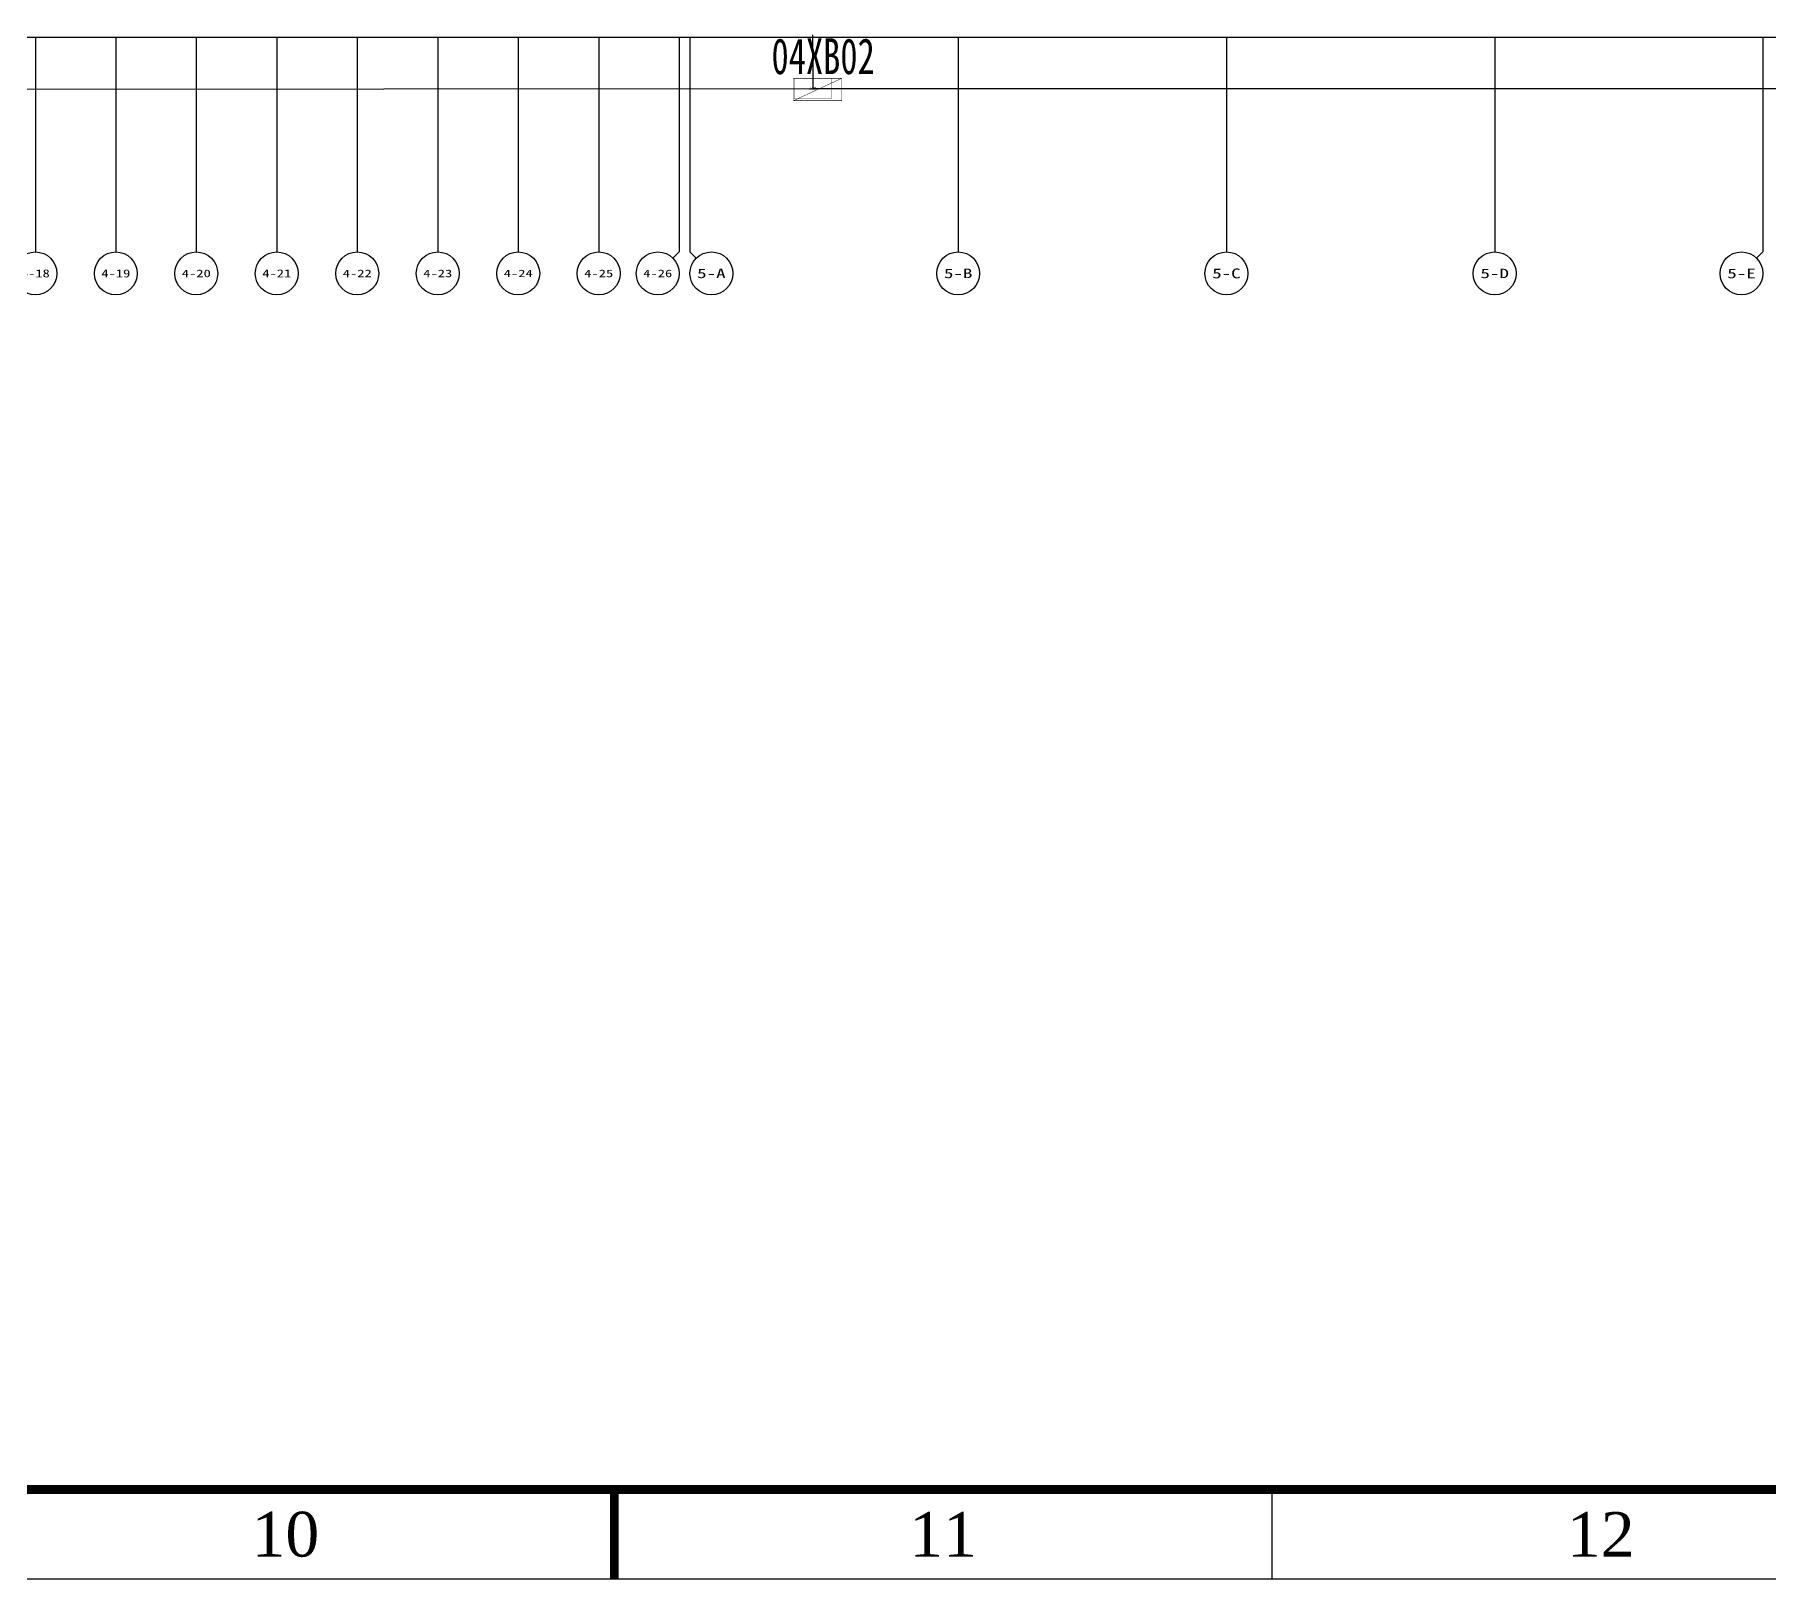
# Model space of a CAD drawing. Header units: metres. Extents: x 1218 to 2690, y 1163 to 1758.
# Drawn here: x 1889.1 to 2083, y 1163.3 to 1336.4 of the extents above; entities that cross this region are included whole.
import ezdxf
from ezdxf.enums import TextEntityAlignment as Align

# ---------------------------------------------------------------- set-up
doc = ezdxf.new("R2010")
doc.units = ezdxf.units.M
for name, color, linetype in [('AXIS', 3, 'Continuous'), ('AXIS_TEXT', 7, 'Continuous'), ('WALL', 9, 'Continuous'), ('电缆通道', 7, 'ByLayer'), ('箱变', 7, 'ByLayer'), ('箱逆', 2, 'Continuous')]:
    doc.layers.add(name, color=color, linetype=linetype)
doc.styles.add('Albedo', font='gbenor', dxfattribs={"bigfont": 'gbcbig'})
doc.styles.add('COMPLEX', font='COMPLEX')
doc.styles.add('Times', font='times.ttf')
doc.styles.add('仿宋1250', font='txt', dxfattribs={"width": 0.7071, "height": 1250})

# ---------------------------------------------------------------- blocks, each defined once
blk = doc.blocks.new('_AXISO')
blk.add_circle((0, 0), 0.5)
at = {"layer": 'AXIS_TEXT', "style": 'COMPLEX', "width": 1.041667}
blk.add_attdef('A', text='', height=0.56, dxfattribs=at).set_placement((-0.25, -0.28), (0.25, -0.28), align=Align.FIT)
blk = doc.blocks.new('DT1')
at = {"layer": 'AXIS', "color": 252, "true_color": 0x939598}
for p, q in [((681760, 1865104), (681760, 1841104)), ((690760, 1865104), (690760, 1841104)), ((699760, 1865104), (699760, 1841104)), ((708760, 1865104), (708760, 1841104)), ((717760, 1865104), (717760, 1841104)), ((726760, 1865104), (726760, 1841104)), ((735760, 1865104), (735760, 1841104)), ((744760, 1865104), (744760, 1841104)), ((753760, 1865104), (753760, 1841104)), ((754960, 1865104), (754960, 1841104)), ((784960, 1865104), (784960, 1841104)), ((814960, 1865104), (814960, 1841104)), ((844960, 1865104), (844960, 1841104)), ((874960, 1865104), (874960, 1841104)), ((753057, 1840401), (753760, 1841104)), ((755663, 1840401), (754960, 1841104)), ((874257, 1840401), (874960, 1841104))]:
    blk.add_line(p, q, dxfattribs=at)
at = {"layer": 'WALL'}
blk.add_line((77860, 1865104), (1243660, 1865104), dxfattribs=at)
at = {"layer": 'AXIS', "color": 252, "true_color": 0x939598}
ref = blk.add_blockref('_AXISO', (681760, 1838704), dxfattribs=dict(at, xscale=4800, yscale=4800, zscale=4800))
ref.add_attrib('A', '4-18', dxfattribs={"layer": 'AXIS_TEXT', "height": 894.9}).set_placement((680141, 1838256), (683379, 1838256), align=Align.FIT)
ref = blk.add_blockref('_AXISO', (690760, 1838704), dxfattribs=dict(at, xscale=4800, yscale=4800, zscale=4800))
ref.add_attrib('A', '4-19', dxfattribs={"layer": 'AXIS_TEXT', "height": 894.9}).set_placement((689141, 1838256), (692379, 1838256), align=Align.FIT)
ref = blk.add_blockref('_AXISO', (699760, 1838704), dxfattribs=dict(at, xscale=4800, yscale=4800, zscale=4800))
ref.add_attrib('A', '4-20', dxfattribs={"layer": 'AXIS_TEXT', "height": 843.2}).set_placement((698134, 1838282), (701386, 1838282), align=Align.FIT)
ref = blk.add_blockref('_AXISO', (708760, 1838704), dxfattribs=dict(at, xscale=4800, yscale=4800, zscale=4800))
ref.add_attrib('A', '4-21', dxfattribs={"layer": 'AXIS_TEXT', "height": 894.9}).set_placement((707141, 1838256), (710379, 1838256), align=Align.FIT)
ref = blk.add_blockref('_AXISO', (717760, 1838704), dxfattribs=dict(at, xscale=4800, yscale=4800, zscale=4800))
ref.add_attrib('A', '4-22', dxfattribs={"layer": 'AXIS_TEXT', "height": 843.2}).set_placement((716134, 1838282), (719386, 1838282), align=Align.FIT)
ref = blk.add_blockref('_AXISO', (726760, 1838704), dxfattribs=dict(at, xscale=4800, yscale=4800, zscale=4800))
ref.add_attrib('A', '4-23', dxfattribs={"layer": 'AXIS_TEXT', "height": 843.2}).set_placement((725134, 1838282), (728386, 1838282), align=Align.FIT)
ref = blk.add_blockref('_AXISO', (735760, 1838704), dxfattribs=dict(at, xscale=4800, yscale=4800, zscale=4800))
ref.add_attrib('A', '4-24', dxfattribs={"layer": 'AXIS_TEXT', "height": 824.2}).set_placement((734131, 1838292), (737389, 1838292), align=Align.FIT)
ref = blk.add_blockref('_AXISO', (744760, 1838704), dxfattribs=dict(at, xscale=4800, yscale=4800, zscale=4800))
ref.add_attrib('A', '4-25', dxfattribs={"layer": 'AXIS_TEXT', "height": 843.2}).set_placement((743134, 1838282), (746386, 1838282), align=Align.FIT)
ref = blk.add_blockref('_AXISO', (751360, 1838704), dxfattribs=dict(at, xscale=4800, yscale=4800, zscale=4800))
ref.add_attrib('A', '4-26', dxfattribs={"layer": 'AXIS_TEXT', "height": 843.2}).set_placement((749734, 1838282), (752986, 1838282), align=Align.FIT)
ref = blk.add_blockref('_AXISO', (757360, 1838704), dxfattribs=dict(at, xscale=4800, yscale=4800, zscale=4800))
ref.add_attrib('A', '5-A', dxfattribs={"layer": 'AXIS_TEXT', "height": 1047.5}).set_placement((755764, 1838180), (758956, 1838180), align=Align.FIT)
ref = blk.add_blockref('_AXISO', (784960, 1838704), dxfattribs=dict(at, xscale=4800, yscale=4800, zscale=4800))
ref.add_attrib('A', '5-B', dxfattribs={"layer": 'AXIS_TEXT', "height": 1062.5}).set_placement((783366, 1838172), (786554, 1838172), align=Align.FIT)
ref = blk.add_blockref('_AXISO', (814960, 1838704), dxfattribs=dict(at, xscale=4800, yscale=4800, zscale=4800))
ref.add_attrib('A', '5-C', dxfattribs={"layer": 'AXIS_TEXT', "height": 1093.7}).set_placement((813371, 1838157), (816548, 1838157), align=Align.FIT)
ref = blk.add_blockref('_AXISO', (844960, 1838704), dxfattribs=dict(at, xscale=4800, yscale=4800, zscale=4800))
ref.add_attrib('A', '5-D', dxfattribs={"layer": 'AXIS_TEXT', "height": 1062.5}).set_placement((843366, 1838172), (846554, 1838172), align=Align.FIT)
ref = blk.add_blockref('_AXISO', (872560, 1838704), dxfattribs=dict(at, xscale=4800, yscale=4800, zscale=4800))
ref.add_attrib('A', '5-E', dxfattribs={"layer": 'AXIS_TEXT', "height": 1077.9}).set_placement((870969, 1838165), (874151, 1838165), align=Align.FIT)
blk = doc.blocks.new('*U710', base_point=(205, 115))
at = {"layer": '箱变', "const_width": 2.5}
blk.add_lwpolyline([(0, 0), (410, 0), (410, 230), (0, 230)], close=True, dxfattribs=at)
at = {"layer": '箱变', "style": 'Albedo'}
blk.add_text('变压器', height=25, dxfattribs=at).set_placement((205, 115), align=Align.MIDDLE_CENTER)
blk = doc.blocks.new('*U717')
at = {"color": 5}
blk.add_lwpolyline([(0, 0), (1471, 0), (1471, 594), (0, 594)], close=True, dxfattribs=at)

msp = doc.modelspace()

# ---------------------------------------------------------------- linework, layer by layer
at = {"color": 5}
for p, q in [((1953.97, 1163.77), (1953.97, 1173.77)), ((2027.52, 1163.77), (2027.52, 1173.77))]:
    msp.add_line(p, q, dxfattribs=at)
at = {"color": 5, "const_width": 1}
msp.add_lwpolyline([(1243.47, 1173.77), (2679.47, 1173.77), (2679.47, 1747.77), (1243.47, 1747.77)], close=True, dxfattribs=at)
msp.add_lwpolyline([(1953.97, 1163.77), (1953.97, 1173.77)], dxfattribs=at)
at = {"layer": '电缆通道', "color": 6}
for points in [[(1976.13, 1336.45, 0), (1976.17, 1330.42, 0.01)], [(1976.13, 1336.45, 12), (1976.13, 1336.45, 0)], [(1736.31, 1330.26, 0.01), (1976.17, 1330.42, 0.01)], [(1976.17, 1330.42, 0.01), (2466, 1330.42, 0.01)]]:
    msp.add_polyline3d(points, dxfattribs=at)
at = {"layer": '箱逆', "color": 2, "const_width": 0.05, "elevation": 12.3}
msp.add_lwpolyline([(1974, 1331.57), (1979.4, 1331.57), (1979.4, 1329.07), (1974, 1329.07)], close=True, dxfattribs=at)
msp.add_lwpolyline([(1974, 1329.07), (1979.4, 1331.57)], dxfattribs=at)

# ---------------------------------------------------------------- block references
msp.add_blockref('*U717', (1218.47, 1163.77))
at = {"xscale": 0.001, "yscale": 0.001, "zscale": 0.001}
msp.add_blockref('DT1', (1207.46, -528.95, 12.3), dxfattribs=at)
at = {"layer": '箱变', "xscale": 0.01, "yscale": 0.01, "zscale": 0.01}
msp.add_blockref('*U710', (1976.17, 1330.42, 1.16), dxfattribs=at)

# ---------------------------------------------------------------- texts
at = {"color": 4, "style": 'Times'}
for s, p in [('10', (1917.19, 1168.77)), ('11', (1990.74, 1168.77)), ('12', (2064.29, 1168.77))]:
    msp.add_text(s, height=5, dxfattribs=at).set_placement(p, align=Align.MIDDLE)
at = {"layer": '箱逆', "style": '仿宋1250', "width": 0.7071}
msp.add_text('04XB02', height=4, dxfattribs=at).set_placement((1977.32, 1334.01, 12.3), align=Align.MIDDLE)

doc.saveas('drawing.dxf')
